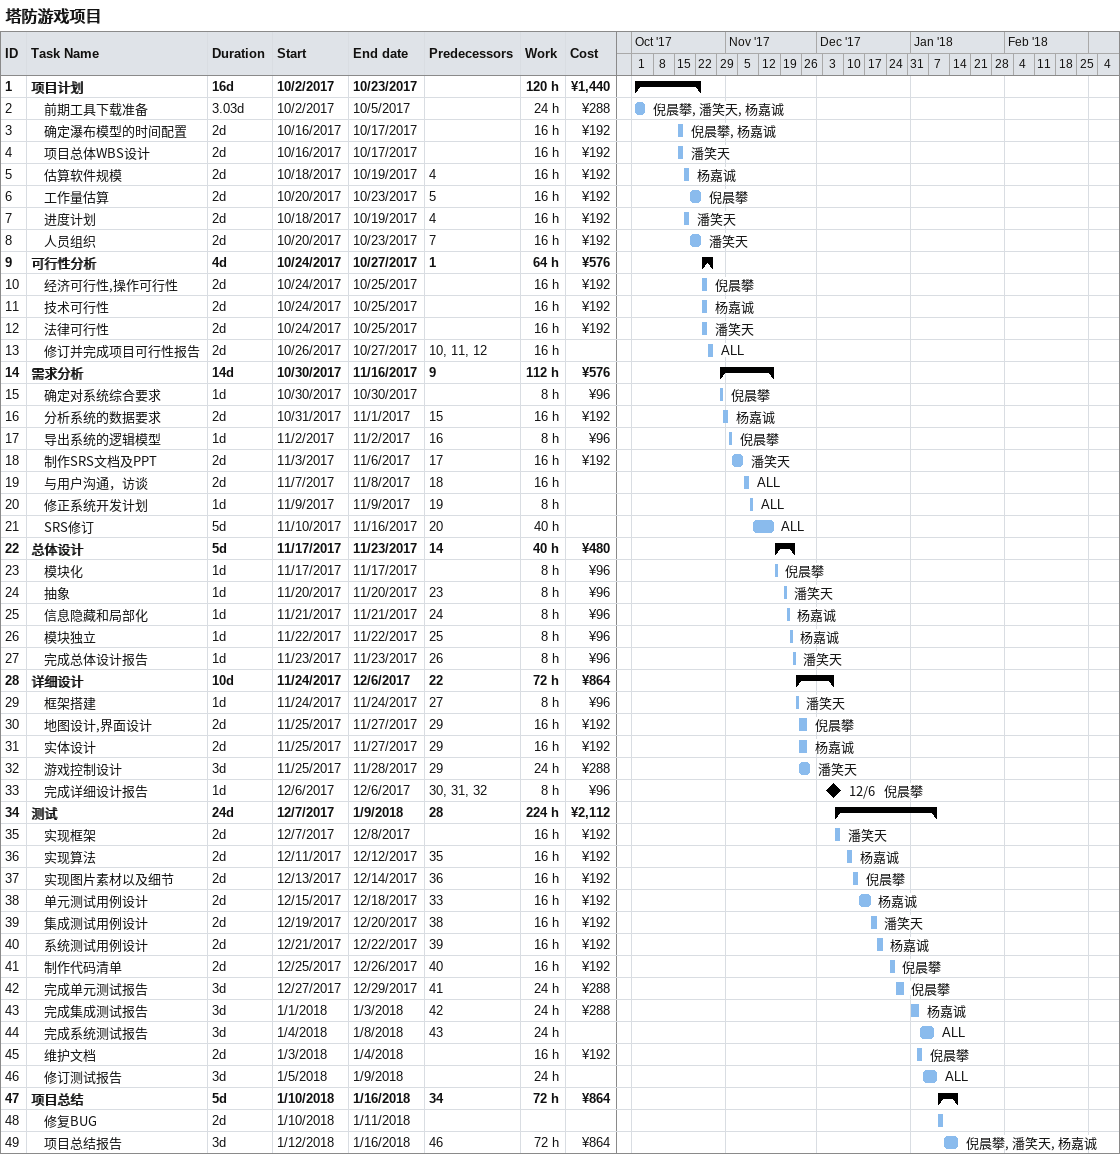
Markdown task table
塔防游戏项目

| ID | Level | Task | Duration | Start | Finish | Predecessors | Resources | Work (h) | Cost (¥) |
|---|---|---|---|---|---|---|---|---|---|
| 1 | 1 | **项目计划** | 16d | 2017-10-02 | 2017-10-23 |  |  | 120 | 1440 |
| 2 | 2 | 前期工具下载准备 | 3.03d | 2017-10-02 | 2017-10-05 |  | 倪晨攀, 潘笑天, 杨嘉诚 | 24 | 288 |
| 3 | 2 | 确定瀑布模型的时间配置 | 2d | 2017-10-16 | 2017-10-17 |  | 倪晨攀, 杨嘉诚 | 16 | 192 |
| 4 | 2 | 项目总体WBS设计 | 2d | 2017-10-16 | 2017-10-17 |  | 潘笑天 | 16 | 192 |
| 5 | 2 | 估算软件规模 | 2d | 2017-10-18 | 2017-10-19 | 4 | 杨嘉诚 | 16 | 192 |
| 6 | 2 | 工作量估算 | 2d | 2017-10-20 | 2017-10-23 | 5 | 倪晨攀 | 16 | 192 |
| 7 | 2 | 进度计划 | 2d | 2017-10-18 | 2017-10-19 | 4 | 潘笑天 | 16 | 192 |
| 8 | 2 | 人员组织 | 2d | 2017-10-20 | 2017-10-23 | 7 | 潘笑天 | 16 | 192 |
| 9 | 1 | **可行性分析** | 4d | 2017-10-24 | 2017-10-27 | 1 |  | 64 | 576 |
| 10 | 2 | 经济可行性,操作可行性 | 2d | 2017-10-24 | 2017-10-25 |  | 倪晨攀 | 16 | 192 |
| 11 | 2 | 技术可行性 | 2d | 2017-10-24 | 2017-10-25 |  | 杨嘉诚 | 16 | 192 |
| 12 | 2 | 法律可行性 | 2d | 2017-10-24 | 2017-10-25 |  | 潘笑天 | 16 | 192 |
| 13 | 2 | 修订并完成项目可行性报告 | 2d | 2017-10-26 | 2017-10-27 | 10, 11, 12 | ALL | 16 |  |
| 14 | 1 | **需求分析** | 14d | 2017-10-30 | 2017-11-16 | 9 |  | 112 | 576 |
| 15 | 2 | 确定对系统综合要求 | 1d | 2017-10-30 | 2017-10-30 |  | 倪晨攀 | 8 | 96 |
| 16 | 2 | 分析系统的数据要求 | 2d | 2017-10-31 | 2017-11-01 | 15 | 杨嘉诚 | 16 | 192 |
| 17 | 2 | 导出系统的逻辑模型 | 1d | 2017-11-02 | 2017-11-02 | 16 | 倪晨攀 | 8 | 96 |
| 18 | 2 | 制作SRS文档及PPT | 2d | 2017-11-03 | 2017-11-06 | 17 | 潘笑天 | 16 | 192 |
| 19 | 2 | 与用户沟通，访谈 | 2d | 2017-11-07 | 2017-11-08 | 18 | ALL | 16 |  |
| 20 | 2 | 修正系统开发计划 | 1d | 2017-11-09 | 2017-11-09 | 19 | ALL | 8 |  |
| 21 | 2 | SRS修订 | 5d | 2017-11-10 | 2017-11-16 | 20 | ALL | 40 |  |
| 22 | 1 | **总体设计** | 5d | 2017-11-17 | 2017-11-23 | 14 |  | 40 | 480 |
| 23 | 2 | 模块化 | 1d | 2017-11-17 | 2017-11-17 |  | 倪晨攀 | 8 | 96 |
| 24 | 2 | 抽象 | 1d | 2017-11-20 | 2017-11-20 | 23 | 潘笑天 | 8 | 96 |
| 25 | 2 | 信息隐藏和局部化 | 1d | 2017-11-21 | 2017-11-21 | 24 | 杨嘉诚 | 8 | 96 |
| 26 | 2 | 模块独立 | 1d | 2017-11-22 | 2017-11-22 | 25 | 杨嘉诚 | 8 | 96 |
| 27 | 2 | 完成总体设计报告 | 1d | 2017-11-23 | 2017-11-23 | 26 | 潘笑天 | 8 | 96 |
| 28 | 1 | **详细设计** | 10d | 2017-11-24 | 2017-12-06 | 22 |  | 72 | 864 |
| 29 | 2 | 框架搭建 | 1d | 2017-11-24 | 2017-11-24 | 27 | 潘笑天 | 8 | 96 |
| 30 | 2 | 地图设计,界面设计 | 2d | 2017-11-25 | 2017-11-27 | 29 | 倪晨攀 | 16 | 192 |
| 31 | 2 | 实体设计 | 2d | 2017-11-25 | 2017-11-27 | 29 | 杨嘉诚 | 16 | 192 |
| 32 | 2 | 游戏控制设计 | 3d | 2017-11-25 | 2017-11-28 | 29 | 潘笑天 | 24 | 288 |
| 33 | 2 | 完成详细设计报告 | 1d | 2017-12-06 | 2017-12-06 | 30, 31, 32 | 倪晨攀 | 8 | 96 |
| 34 | 1 | **测试** | 24d | 2017-12-07 | 2018-01-09 | 28 |  | 224 | 2112 |
| 35 | 2 | 实现框架 | 2d | 2017-12-07 | 2017-12-08 |  | 潘笑天 | 16 | 192 |
| 36 | 2 | 实现算法 | 2d | 2017-12-11 | 2017-12-12 | 35 | 杨嘉诚 | 16 | 192 |
| 37 | 2 | 实现图片素材以及细节 | 2d | 2017-12-13 | 2017-12-14 | 36 | 倪晨攀 | 16 | 192 |
| 38 | 2 | 单元测试用例设计 | 2d | 2017-12-15 | 2017-12-18 | 33 | 杨嘉诚 | 16 | 192 |
| 39 | 2 | 集成测试用例设计 | 2d | 2017-12-19 | 2017-12-20 | 38 | 潘笑天 | 16 | 192 |
| 40 | 2 | 系统测试用例设计 | 2d | 2017-12-21 | 2017-12-22 | 39 | 杨嘉诚 | 16 | 192 |
| 41 | 2 | 制作代码清单 | 2d | 2017-12-25 | 2017-12-26 | 40 | 倪晨攀 | 16 | 192 |
| 42 | 2 | 完成单元测试报告 | 3d | 2017-12-27 | 2017-12-29 | 41 | 倪晨攀 | 24 | 288 |
| 43 | 2 | 完成集成测试报告 | 3d | 2018-01-01 | 2018-01-03 | 42 | 杨嘉诚 | 24 | 288 |
| 44 | 2 | 完成系统测试报告 | 3d | 2018-01-04 | 2018-01-08 | 43 | ALL | 24 |  |
| 45 | 2 | 维护文档 | 2d | 2018-01-03 | 2018-01-04 |  | 倪晨攀 | 16 | 192 |
| 46 | 2 | 修订测试报告 | 3d | 2018-01-05 | 2018-01-09 |  | ALL | 24 |  |
| 47 | 1 | **项目总结** | 5d | 2018-01-10 | 2018-01-16 | 34 |  | 72 | 864 |
| 48 | 2 | 修复BUG | 2d | 2018-01-10 | 2018-01-11 |  |  |  |  |
| 49 | 2 | 项目总结报告 | 3d | 2018-01-12 | 2018-01-16 | 46 | 倪晨攀, 潘笑天, 杨嘉诚 | 72 | 864 |
